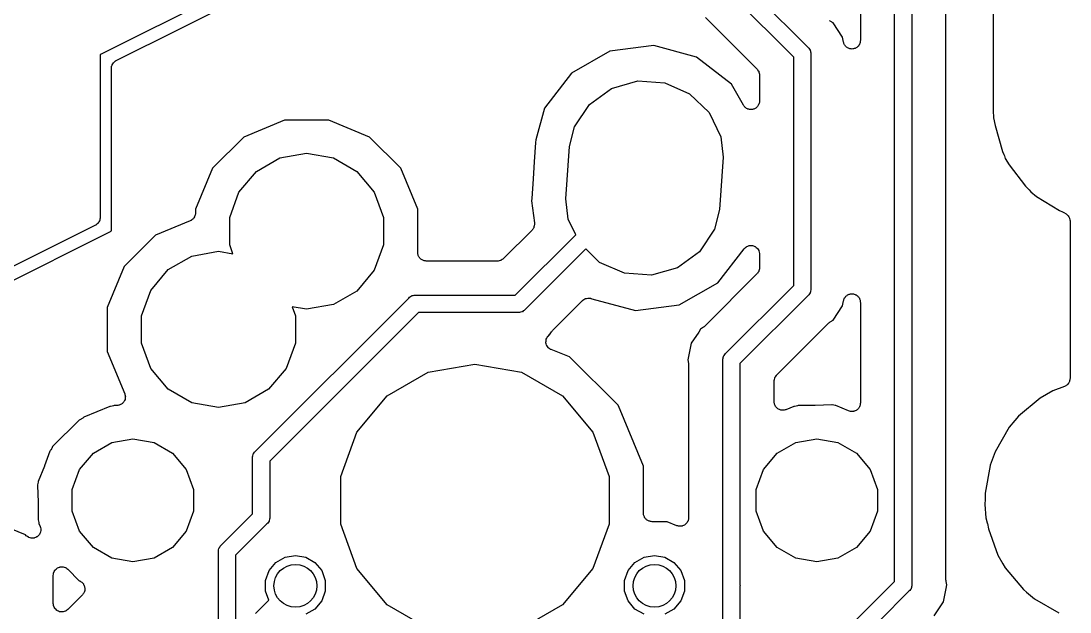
# Model space of a CAD drawing. Extents: x 240.1 to 314.9, y -176.2 to -102.8.
# Drawn here: x 299.33 to 314.91, y -150.25 to -141.47 of the extents above; entities that cross this region are included whole.
import ezdxf

# ---------------------------------------------------------------- set-up
doc = ezdxf.new("R2010")
doc.units = 0
doc.header["$MEASUREMENT"] = 0
doc.layers.add('BLACK', color=7, linetype='CONTINUOUS')

msp = doc.modelspace()

# ---------------------------------------------------------------- linework, layer by layer
at = {"layer": 'BLACK', "linetype": 'CONTINUOUS'}
for p, q in [((312.305, -149.795), (312.305, -134.582)), ((312.559, -134.535), (312.559, -149.843)), ((313.067, -149.773), (313.067, -134.604)), ((313.767, -135.2), (313.767, -142.803)), ((311.797, -136.459), (311.797, -141.756)), ((310.019, -140.859), (311.018, -141.858)), ((302.433, -141.001), (300.509, -141.963)), ((310.805, -142.005), (309.806, -141.006)), ((300.74, -142.055), (302.659, -141.096)), ((309.496, -141.414), (310.26, -142.178)), ((311.347, -141.466), (311.338, -141.457)), ((311.39, -141.494), (311.347, -141.466)), ((311.53, -141.704), (311.39, -141.494)), ((311.545, -141.781), (311.53, -141.704)), ((311.549, -141.79), (311.545, -141.781)), ((311.551, -141.8), (311.549, -141.79)), ((311.557, -141.81), (311.551, -141.8)), ((311.789, -141.8), (311.784, -141.808)), ((311.791, -141.787), (311.789, -141.8)), ((311.795, -141.776), (311.791, -141.787)), ((311.797, -141.756), (311.795, -141.766)), ((311.795, -141.766), (311.795, -141.776)), ((308.074, -141.914), (307.504, -142.241)), ((308.726, -141.831), (308.074, -141.914)), ((309.36, -142.003), (308.726, -141.831)), ((311.018, -141.858), (311.031, -141.869)), ((311.031, -141.869), (311.039, -141.884)), ((311.039, -141.884), (311.049, -141.897)), ((311.049, -141.897), (311.05, -141.903)), ((311.05, -141.903), (311.053, -141.908)), ((311.053, -141.908), (311.056, -141.924)), ((311.056, -141.924), (311.06, -141.941)), ((311.06, -141.941), (311.059, -141.957)), ((311.059, -141.957), (311.059, -145.446)), ((311.561, -141.822), (311.557, -141.81)), ((311.568, -141.829), (311.561, -141.822)), ((311.573, -141.838), (311.568, -141.829)), ((311.582, -141.846), (311.573, -141.838)), ((311.59, -141.855), (311.582, -141.846)), ((311.599, -141.86), (311.59, -141.855)), ((311.606, -141.866), (311.599, -141.86)), ((311.618, -141.87), (311.606, -141.866)), ((311.629, -141.876), (311.618, -141.87)), ((311.639, -141.878), (311.629, -141.876)), ((311.648, -141.881), (311.639, -141.878)), ((311.66, -141.881), (311.648, -141.881)), ((311.673, -141.883), (311.66, -141.881)), ((311.682, -141.881), (311.673, -141.883)), ((311.692, -141.881), (311.682, -141.881)), ((311.704, -141.877), (311.692, -141.881)), ((311.716, -141.875), (311.704, -141.877)), ((311.724, -141.87), (311.716, -141.875)), ((311.733, -141.866), (311.724, -141.87)), ((311.743, -141.858), (311.733, -141.866)), ((311.754, -141.852), (311.743, -141.858)), ((311.76, -141.844), (311.754, -141.852)), ((311.767, -141.838), (311.76, -141.844)), ((311.773, -141.827), (311.767, -141.838)), ((311.781, -141.817), (311.773, -141.827)), ((311.784, -141.808), (311.781, -141.817)), ((300.504, -141.968), (300.503, -141.97)), ((300.503, -141.97), (300.503, -144.388)), ((300.509, -141.963), (300.504, -141.966)), ((300.504, -141.966), (300.504, -141.968)), ((300.68, -142.118), (300.691, -142.103)), ((300.691, -142.103), (300.7, -142.087)), ((300.7, -142.087), (300.703, -142.084)), ((300.703, -142.084), (300.705, -142.081)), ((300.705, -142.081), (300.719, -142.07)), ((300.719, -142.07), (300.733, -142.059)), ((300.733, -142.059), (300.737, -142.057)), ((300.737, -142.057), (300.74, -142.055)), ((309.879, -142.404), (309.36, -142.003)), ((310.805, -145.399), (310.805, -142.005)), ((300.67, -142.161), (300.674, -142.143)), ((300.671, -142.165), (300.67, -142.161)), ((300.67, -142.168), (300.671, -142.165)), ((300.67, -144.58), (300.67, -142.168)), ((300.674, -142.143), (300.678, -142.125)), ((300.678, -142.125), (300.68, -142.122)), ((300.68, -142.122), (300.68, -142.118)), ((307.504, -142.241), (307.103, -142.76)), ((310.26, -142.178), (310.263, -142.182)), ((310.263, -142.182), (310.267, -142.186)), ((310.267, -142.186), (310.275, -142.2)), ((310.275, -142.2), (310.285, -142.214)), ((310.285, -142.214), (310.286, -142.219)), ((310.286, -142.219), (310.289, -142.224)), ((310.289, -142.224), (310.292, -142.24)), ((310.292, -142.24), (310.296, -142.256)), ((310.296, -142.256), (310.296, -142.262)), ((310.296, -142.262), (310.297, -142.268)), ((310.297, -142.268), (310.297, -142.656)), ((308.1, -142.467), (308.488, -142.356)), ((308.488, -142.356), (308.89, -142.384)), ((308.89, -142.384), (309.258, -142.547)), ((310.06, -142.719), (309.879, -142.404)), ((307.774, -142.705), (308.1, -142.467)), ((309.258, -142.547), (309.548, -142.827)), ((307.549, -143.039), (307.774, -142.705)), ((310.067, -142.728), (310.06, -142.719)), ((310.073, -142.738), (310.067, -142.728)), ((310.081, -142.745), (310.073, -142.738)), ((310.267, -142.738), (310.259, -142.745)), ((310.273, -142.728), (310.267, -142.738)), ((310.28, -142.72), (310.273, -142.728)), ((310.284, -142.709), (310.28, -142.72)), ((310.289, -142.7), (310.284, -142.709)), ((310.291, -142.689), (310.289, -142.7)), ((310.295, -142.679), (310.291, -142.689)), ((310.297, -142.656), (310.295, -142.667)), ((310.295, -142.667), (310.295, -142.679)), ((307.103, -142.76), (306.974, -143.234)), ((309.548, -142.827), (309.725, -143.189)), ((310.088, -142.753), (310.081, -142.745)), ((310.098, -142.759), (310.088, -142.753)), ((310.106, -142.766), (310.098, -142.759)), ((310.117, -142.77), (310.106, -142.766)), ((310.126, -142.775), (310.117, -142.77)), ((310.137, -142.777), (310.126, -142.775)), ((310.148, -142.781), (310.137, -142.777)), ((310.159, -142.781), (310.148, -142.781)), ((310.169, -142.783), (310.159, -142.781)), ((310.181, -142.781), (310.169, -142.783)), ((310.192, -142.781), (310.181, -142.781)), ((310.202, -142.777), (310.192, -142.781)), ((310.213, -142.776), (310.202, -142.777)), ((310.223, -142.77), (310.213, -142.776)), ((310.233, -142.766), (310.223, -142.77)), ((310.242, -142.759), (310.233, -142.766)), ((310.251, -142.754), (310.242, -142.759)), ((310.259, -142.745), (310.251, -142.754)), ((313.767, -142.803), (313.768, -142.807)), ((313.768, -142.807), (313.768, -142.817)), ((313.768, -142.817), (313.77, -142.826)), ((313.77, -142.826), (313.773, -142.875)), ((313.773, -142.875), (313.773, -142.876)), ((313.773, -142.876), (313.774, -142.897)), ((303.242, -142.939), (302.635, -143.19)), ((303.898, -142.939), (303.242, -142.939)), ((304.505, -143.19), (303.898, -142.939)), ((307.477, -143.332), (307.549, -143.039)), ((313.774, -142.897), (313.775, -142.905)), ((313.775, -142.905), (313.796, -143.021)), ((313.796, -143.021), (313.908, -143.406)), ((302.635, -143.19), (302.17, -143.655)), ((304.97, -143.655), (304.505, -143.19)), ((309.725, -143.189), (309.757, -143.489)), ((306.972, -143.27), (306.952, -143.56)), ((306.974, -143.234), (306.972, -143.27)), ((306.972, -143.27), (306.972, -143.27)), ((307.423, -144.111), (307.477, -143.332)), ((302.824, -143.701), (303.173, -143.499)), ((303.173, -143.499), (303.57, -143.429)), ((303.57, -143.429), (303.967, -143.499)), ((303.967, -143.499), (304.316, -143.701)), ((309.757, -143.489), (309.703, -144.268)), ((313.908, -143.406), (313.929, -143.448)), ((313.929, -143.448), (313.933, -143.46)), ((313.933, -143.46), (313.938, -143.471)), ((313.938, -143.471), (313.949, -143.511)), ((313.949, -143.511), (314.006, -143.604)), ((302.17, -143.655), (301.919, -144.262)), ((305.221, -144.262), (304.97, -143.655)), ((306.952, -143.56), (306.934, -143.813)), ((314.006, -143.604), (314.249, -143.923)), ((302.565, -144.01), (302.824, -143.701)), ((304.316, -143.701), (304.575, -144.01)), ((306.934, -143.813), (306.914, -144.103)), ((306.934, -143.813), (306.934, -143.813)), ((314.249, -143.923), (314.284, -143.955)), ((314.284, -143.955), (314.292, -143.965)), ((314.292, -143.965), (314.301, -143.974)), ((314.301, -143.974), (314.326, -144.007)), ((302.427, -144.388), (302.565, -144.01)), ((304.575, -144.01), (304.713, -144.388)), ((306.914, -144.103), (306.912, -144.139)), ((306.912, -144.139), (306.954, -144.468)), ((306.914, -144.103), (306.914, -144.103)), ((307.455, -144.411), (307.423, -144.111)), ((314.326, -144.007), (314.413, -144.073)), ((314.413, -144.073), (314.754, -144.283)), ((301.919, -144.262), (301.919, -144.319)), ((305.221, -144.907), (305.221, -144.262)), ((309.703, -144.268), (309.631, -144.561)), ((314.754, -144.283), (314.798, -144.3)), ((300.483, -144.453), (300.474, -144.469)), ((300.493, -144.438), (300.483, -144.453)), ((300.494, -144.434), (300.493, -144.438)), ((300.496, -144.431), (300.494, -144.434)), ((300.499, -144.413), (300.496, -144.431)), ((300.503, -144.395), (300.499, -144.413)), ((300.503, -144.388), (300.503, -144.391)), ((300.503, -144.391), (300.503, -144.395)), ((301.841, -144.437), (301.325, -144.65)), ((301.848, -144.432), (301.841, -144.437)), ((301.856, -144.429), (301.848, -144.432)), ((301.866, -144.42), (301.856, -144.429)), ((301.878, -144.413), (301.866, -144.42)), ((301.883, -144.406), (301.878, -144.413)), ((301.889, -144.401), (301.883, -144.406)), ((301.896, -144.389), (301.889, -144.401)), ((301.905, -144.378), (301.896, -144.389)), ((301.907, -144.37), (301.905, -144.378)), ((301.911, -144.363), (301.907, -144.37)), ((301.914, -144.349), (301.911, -144.363)), ((301.918, -144.336), (301.914, -144.349)), ((301.919, -144.319), (301.918, -144.328)), ((301.918, -144.328), (301.918, -144.336)), ((302.427, -144.792), (302.427, -144.388)), ((304.713, -144.388), (304.713, -144.792)), ((307.568, -144.643), (307.455, -144.411)), ((314.798, -144.3), (314.809, -144.307)), ((314.809, -144.307), (314.82, -144.312)), ((314.82, -144.312), (314.851, -144.331)), ((314.851, -144.331), (314.865, -144.344)), ((314.865, -144.344), (314.88, -144.357)), ((314.88, -144.357), (314.882, -144.359)), ((314.882, -144.359), (314.883, -144.36)), ((314.883, -144.36), (314.893, -144.378)), ((314.893, -144.378), (314.902, -144.395)), ((314.902, -144.395), (314.903, -144.397)), ((314.903, -144.397), (314.904, -144.4)), ((314.904, -144.4), (314.907, -144.419)), ((314.907, -144.419), (314.91, -144.438)), ((314.91, -144.438), (314.91, -146.779)), ((298.485, -145.682), (300.659, -144.596)), ((300.433, -144.501), (298.687, -145.374)), ((300.436, -144.499), (300.433, -144.501)), ((300.44, -144.498), (300.436, -144.499)), ((300.454, -144.486), (300.44, -144.498)), ((300.469, -144.475), (300.454, -144.486)), ((300.471, -144.472), (300.469, -144.475)), ((300.474, -144.469), (300.471, -144.472)), ((300.659, -144.596), (300.668, -144.588)), ((300.668, -144.588), (300.669, -144.587)), ((300.669, -144.587), (300.67, -144.58)), ((306.918, -144.574), (306.495, -144.997)), ((306.926, -144.563), (306.918, -144.574)), ((306.935, -144.553), (306.926, -144.563)), ((306.938, -144.545), (306.935, -144.553)), ((306.943, -144.538), (306.938, -144.545)), ((306.947, -144.525), (306.943, -144.538)), ((306.952, -144.512), (306.947, -144.525)), ((306.955, -144.495), (306.952, -144.504)), ((306.952, -144.504), (306.952, -144.512)), ((306.954, -144.468), (306.953, -144.482)), ((306.953, -144.482), (306.955, -144.495)), ((309.631, -144.561), (309.406, -144.895)), ((301.325, -144.65), (300.86, -145.115)), ((306.668, -145.542), (307.568, -144.643)), ((301.863, -144.959), (302.26, -144.889)), ((302.26, -144.889), (302.476, -144.928)), ((302.476, -144.928), (302.427, -144.792)), ((304.713, -144.792), (304.575, -145.17)), ((305.223, -144.918), (305.221, -144.907)), ((305.223, -144.929), (305.223, -144.918)), ((307.716, -144.854), (306.815, -145.755)), ((307.922, -145.053), (307.716, -144.854)), ((309.406, -144.895), (309.08, -145.133)), ((309.676, -145.359), (310.069, -144.85)), ((310.069, -144.85), (310.071, -144.848)), ((310.071, -144.848), (310.073, -144.846)), ((310.073, -144.846), (310.088, -144.833)), ((310.088, -144.833), (310.102, -144.82)), ((310.102, -144.82), (310.104, -144.819)), ((310.104, -144.819), (310.106, -144.817)), ((310.106, -144.817), (310.125, -144.811)), ((310.125, -144.811), (310.143, -144.803)), ((310.143, -144.803), (310.145, -144.803)), ((310.145, -144.803), (310.148, -144.802)), ((310.148, -144.802), (310.167, -144.802)), ((310.167, -144.802), (310.187, -144.802)), ((310.187, -144.802), (310.189, -144.802)), ((310.189, -144.802), (310.192, -144.802)), ((310.192, -144.802), (310.21, -144.809)), ((310.21, -144.809), (310.229, -144.815)), ((310.229, -144.815), (310.231, -144.817)), ((310.231, -144.817), (310.233, -144.817)), ((310.233, -144.817), (310.248, -144.83)), ((310.248, -144.83), (310.264, -144.842)), ((310.264, -144.842), (310.265, -144.844)), ((310.265, -144.844), (310.267, -144.846)), ((310.267, -144.846), (310.277, -144.863)), ((310.277, -144.863), (310.287, -144.879)), ((310.287, -144.879), (310.288, -144.882)), ((310.288, -144.882), (310.289, -144.884)), ((310.289, -144.884), (310.293, -144.903)), ((310.293, -144.903), (310.297, -144.922)), ((301.514, -145.161), (301.863, -144.959)), ((305.227, -144.939), (305.223, -144.929)), ((305.229, -144.95), (305.227, -144.939)), ((305.234, -144.96), (305.229, -144.95)), ((305.238, -144.97), (305.234, -144.96)), ((305.245, -144.979), (305.238, -144.97)), ((305.251, -144.989), (305.245, -144.979)), ((305.259, -144.996), (305.251, -144.989)), ((305.266, -145.004), (305.259, -144.996)), ((305.276, -145.01), (305.266, -145.004)), ((305.284, -145.017), (305.276, -145.01)), ((305.295, -145.021), (305.284, -145.017)), ((305.305, -145.026), (305.295, -145.021)), ((305.316, -145.028), (305.305, -145.026)), ((305.326, -145.032), (305.316, -145.028)), ((305.337, -145.032), (305.326, -145.032)), ((305.348, -145.034), (305.337, -145.032)), ((306.405, -145.034), (305.348, -145.034)), ((306.411, -145.033), (306.405, -145.034)), ((306.416, -145.034), (306.411, -145.033)), ((306.432, -145.029), (306.416, -145.034)), ((306.449, -145.026), (306.432, -145.029)), ((306.454, -145.024), (306.449, -145.026)), ((306.459, -145.022), (306.454, -145.024)), ((306.473, -145.013), (306.459, -145.022)), ((306.487, -145.004), (306.473, -145.013)), ((306.491, -145), (306.487, -145.004)), ((306.495, -144.997), (306.491, -145)), ((308.29, -145.216), (307.922, -145.053)), ((310.297, -144.922), (310.296, -144.925)), ((310.296, -144.925), (310.297, -144.927)), ((310.297, -144.927), (310.297, -145.136)), ((300.86, -145.115), (300.609, -145.722)), ((301.255, -145.47), (301.514, -145.161)), ((304.575, -145.17), (304.316, -145.479)), ((308.692, -145.244), (308.29, -145.216)), ((309.08, -145.133), (308.692, -145.244)), ((310.26, -145.226), (309.484, -146.002)), ((310.263, -145.221), (310.26, -145.226)), ((310.267, -145.218), (310.263, -145.221)), ((310.275, -145.204), (310.267, -145.218)), ((310.285, -145.19), (310.275, -145.204)), ((310.286, -145.185), (310.285, -145.19)), ((310.289, -145.18), (310.286, -145.185)), ((310.292, -145.163), (310.289, -145.18)), ((310.296, -145.147), (310.292, -145.163)), ((310.297, -145.136), (310.296, -145.142)), ((310.296, -145.142), (310.296, -145.147)), ((309.106, -145.686), (309.676, -145.359)), ((301.117, -145.848), (301.255, -145.47)), ((304.316, -145.479), (303.967, -145.681)), ((305.137, -145.548), (305.153, -145.545)), ((305.153, -145.545), (305.17, -145.541)), ((305.17, -145.541), (305.187, -145.542)), ((305.187, -145.542), (306.668, -145.542)), ((309.794, -146.41), (310.805, -145.399)), ((311.031, -145.535), (311.018, -145.546)), ((311.039, -145.52), (311.031, -145.535)), ((311.049, -145.506), (311.039, -145.52)), ((311.05, -145.501), (311.049, -145.506)), ((311.053, -145.496), (311.05, -145.501)), ((311.056, -145.479), (311.053, -145.496)), ((311.06, -145.463), (311.056, -145.479)), ((311.059, -145.446), (311.06, -145.463)), ((311.59, -145.549), (311.599, -145.544)), ((311.599, -145.544), (311.606, -145.538)), ((311.606, -145.538), (311.618, -145.533)), ((311.618, -145.533), (311.629, -145.527)), ((311.629, -145.527), (311.639, -145.526)), ((311.639, -145.526), (311.648, -145.523)), ((311.648, -145.523), (311.66, -145.523)), ((311.66, -145.523), (311.673, -145.521)), ((311.673, -145.521), (311.682, -145.523)), ((311.682, -145.523), (311.692, -145.523)), ((311.692, -145.523), (311.704, -145.527)), ((311.704, -145.527), (311.716, -145.529)), ((311.716, -145.529), (311.724, -145.534)), ((311.724, -145.534), (311.733, -145.538)), ((311.733, -145.538), (311.743, -145.546)), ((302.809, -147.861), (305.087, -145.583)), ((303.967, -145.681), (303.57, -145.751)), ((305.087, -145.583), (305.098, -145.57)), ((305.098, -145.57), (305.113, -145.562)), ((305.113, -145.562), (305.126, -145.552)), ((305.126, -145.552), (305.132, -145.551)), ((305.132, -145.551), (305.137, -145.548)), ((307.223, -146.065), (307.668, -145.62)), ((307.668, -145.62), (307.671, -145.618)), ((307.671, -145.618), (307.673, -145.616)), ((307.673, -145.616), (307.689, -145.605)), ((307.689, -145.605), (307.704, -145.594)), ((307.704, -145.594), (307.707, -145.594)), ((307.707, -145.594), (307.71, -145.592)), ((307.71, -145.592), (307.729, -145.588)), ((307.729, -145.588), (307.747, -145.583)), ((307.747, -145.583), (307.75, -145.583)), ((307.75, -145.583), (307.753, -145.583)), ((307.753, -145.583), (307.772, -145.585)), ((307.772, -145.585), (307.791, -145.587)), ((307.791, -145.587), (307.794, -145.588)), ((307.794, -145.588), (307.797, -145.589)), ((307.797, -145.589), (307.805, -145.593)), ((307.805, -145.593), (308.454, -145.769)), ((308.454, -145.769), (309.106, -145.686)), ((311.018, -145.546), (310.007, -146.556)), ((311.39, -145.91), (311.53, -145.7)), ((311.53, -145.7), (311.545, -145.623)), ((311.545, -145.623), (311.549, -145.614)), ((311.549, -145.614), (311.551, -145.604)), ((311.551, -145.604), (311.557, -145.593)), ((311.557, -145.593), (311.561, -145.582)), ((311.561, -145.582), (311.568, -145.574)), ((311.568, -145.574), (311.573, -145.566)), ((311.573, -145.566), (311.582, -145.558)), ((311.582, -145.558), (311.59, -145.549)), ((311.743, -145.546), (311.754, -145.552)), ((311.754, -145.552), (311.76, -145.56)), ((311.76, -145.56), (311.767, -145.566)), ((311.767, -145.566), (311.773, -145.577)), ((311.773, -145.577), (311.781, -145.587)), ((311.781, -145.587), (311.784, -145.596)), ((311.784, -145.596), (311.789, -145.604)), ((311.789, -145.604), (311.791, -145.616)), ((311.791, -145.616), (311.795, -145.628)), ((311.795, -145.628), (311.795, -145.638)), ((311.795, -145.638), (311.797, -145.648)), ((311.797, -145.648), (311.797, -147.143)), ((300.609, -145.722), (300.609, -146.378)), ((301.117, -146.252), (301.117, -145.848)), ((305.234, -145.796), (303.022, -148.008)), ((303.57, -145.751), (303.353, -145.712)), ((303.353, -145.712), (303.403, -145.848)), ((303.403, -145.848), (303.403, -146.252)), ((306.715, -145.796), (305.234, -145.796)), ((306.732, -145.797), (306.715, -145.796)), ((306.748, -145.793), (306.732, -145.797)), ((306.765, -145.79), (306.748, -145.793)), ((306.77, -145.787), (306.765, -145.79)), ((306.775, -145.786), (306.77, -145.787)), ((306.789, -145.776), (306.775, -145.786)), ((306.804, -145.768), (306.789, -145.776)), ((306.815, -145.755), (306.804, -145.768)), ((309.474, -146.009), (309.465, -146.018)), ((309.484, -146.002), (309.474, -146.009)), ((310.552, -146.73), (311.328, -145.954)), ((311.328, -145.954), (311.338, -145.947)), ((311.338, -145.947), (311.347, -145.938)), ((311.347, -145.938), (311.39, -145.91)), ((307.136, -146.181), (307.143, -146.164)), ((307.143, -146.164), (307.146, -146.161)), ((307.146, -146.161), (307.148, -146.157)), ((307.148, -146.157), (307.161, -146.145)), ((307.161, -146.145), (307.172, -146.132)), ((307.172, -146.132), (307.176, -146.129)), ((307.176, -146.129), (307.178, -146.128)), ((307.178, -146.128), (307.207, -146.084)), ((307.207, -146.084), (307.216, -146.075)), ((307.216, -146.075), (307.223, -146.065)), ((309.394, -146.089), (309.282, -146.256)), ((309.422, -146.046), (309.394, -146.089)), ((309.394, -146.089), (309.394, -146.089)), ((309.465, -146.018), (309.422, -146.046)), ((301.255, -146.63), (301.117, -146.252)), ((303.403, -146.252), (303.265, -146.63)), ((307.124, -146.24), (307.126, -146.223)), ((307.125, -146.245), (307.124, -146.24)), ((307.125, -146.249), (307.125, -146.245)), ((307.13, -146.266), (307.125, -146.249)), ((307.126, -146.205), (307.128, -146.201)), ((307.126, -146.223), (307.126, -146.205)), ((307.128, -146.196), (307.136, -146.181)), ((307.128, -146.201), (307.128, -146.196)), ((307.134, -146.283), (307.13, -146.266)), ((307.137, -146.287), (307.134, -146.283)), ((307.138, -146.291), (307.137, -146.287)), ((307.149, -146.305), (307.138, -146.291)), ((307.159, -146.32), (307.149, -146.305)), ((307.162, -146.322), (307.159, -146.32)), ((307.165, -146.326), (307.162, -146.322)), ((309.282, -146.256), (309.233, -146.504)), ((300.609, -146.378), (300.869, -147.005)), ((307.18, -146.335), (307.165, -146.326)), ((307.194, -146.346), (307.18, -146.335)), ((307.199, -146.347), (307.194, -146.346)), ((307.203, -146.349), (307.199, -146.347)), ((307.474, -146.459), (307.203, -146.349)), ((307.48, -146.463), (307.474, -146.459)), ((307.482, -146.464), (307.48, -146.463)), ((308.196, -147.178), (307.482, -146.464)), ((309.752, -146.493), (309.756, -146.476)), ((309.756, -146.476), (309.759, -146.46)), ((309.759, -146.46), (309.762, -146.455)), ((309.762, -146.455), (309.763, -146.449)), ((309.763, -146.449), (309.773, -146.435)), ((309.773, -146.435), (309.781, -146.421)), ((309.781, -146.421), (309.794, -146.41)), ((301.514, -146.939), (301.255, -146.63)), ((303.265, -146.63), (303.006, -146.939)), ((305.378, -146.687), (306.07, -146.565)), ((306.07, -146.565), (306.762, -146.687)), ((309.233, -146.504), (309.243, -146.554)), ((309.243, -146.554), (309.243, -146.567)), ((309.243, -146.567), (309.245, -146.579)), ((309.245, -146.579), (309.245, -148.849)), ((309.753, -146.509), (309.752, -146.493)), ((309.753, -149.854), (309.753, -146.509)), ((310.007, -146.556), (310.007, -149.843)), ((304.769, -147.039), (305.378, -146.687)), ((306.762, -146.687), (307.371, -147.039)), ((310.52, -146.792), (310.523, -146.776)), ((310.523, -146.776), (310.525, -146.771)), ((310.525, -146.771), (310.527, -146.766)), ((310.527, -146.766), (310.536, -146.752)), ((310.536, -146.752), (310.545, -146.738)), ((310.545, -146.738), (310.549, -146.734)), ((310.549, -146.734), (310.552, -146.73)), ((314.91, -146.779), (314.908, -146.79)), ((314.908, -146.79), (314.908, -146.801)), ((301.863, -147.141), (301.514, -146.939)), ((303.006, -146.939), (302.657, -147.141)), ((310.515, -146.808), (310.52, -146.792)), ((310.516, -146.814), (310.515, -146.808)), ((310.515, -146.819), (310.516, -146.814)), ((310.515, -147.126), (310.515, -146.819)), ((314.826, -146.899), (314.653, -146.962)), ((314.836, -146.893), (314.826, -146.899)), ((314.847, -146.889), (314.836, -146.893)), ((314.855, -146.882), (314.847, -146.889)), ((314.865, -146.877), (314.855, -146.882)), ((314.872, -146.868), (314.865, -146.877)), ((314.88, -146.861), (314.872, -146.868)), ((314.886, -146.851), (314.88, -146.861)), ((314.893, -146.843), (314.886, -146.851)), ((314.897, -146.832), (314.893, -146.843)), ((314.902, -146.823), (314.897, -146.832)), ((314.904, -146.812), (314.902, -146.823)), ((314.908, -146.801), (314.904, -146.812)), ((300.873, -147.092), (300.866, -147.105)), ((300.869, -147.005), (300.872, -147.019)), ((300.872, -147.019), (300.876, -147.032)), ((300.874, -147.084), (300.873, -147.092)), ((300.876, -147.076), (300.874, -147.084)), ((300.876, -147.032), (300.876, -147.04)), ((300.876, -147.04), (300.878, -147.049)), ((300.878, -147.049), (300.876, -147.062)), ((300.876, -147.062), (300.876, -147.076)), ((304.317, -147.578), (304.769, -147.039)), ((307.371, -147.039), (307.823, -147.578)), ((314.466, -147.07), (314.145, -147.339)), ((314.653, -146.962), (314.466, -147.07)), ((300.648, -147.194), (300.261, -147.355)), ((300.659, -147.194), (300.648, -147.194)), ((300.68, -147.189), (300.659, -147.194)), ((300.659, -147.194), (300.659, -147.194)), ((300.659, -147.194), (300.659, -147.194)), ((300.702, -147.184), (300.68, -147.189)), ((300.71, -147.181), (300.702, -147.184)), ((300.702, -147.184), (300.702, -147.184)), ((300.702, -147.184), (300.702, -147.184)), ((300.751, -147.181), (300.71, -147.181)), ((300.765, -147.179), (300.751, -147.181)), ((300.779, -147.178), (300.765, -147.179)), ((300.787, -147.175), (300.779, -147.178)), ((300.795, -147.173), (300.787, -147.175)), ((300.807, -147.167), (300.795, -147.173)), ((300.82, -147.161), (300.807, -147.167)), ((300.826, -147.156), (300.82, -147.161)), ((300.833, -147.151), (300.826, -147.156)), ((300.842, -147.141), (300.833, -147.151)), ((300.852, -147.131), (300.842, -147.141)), ((300.856, -147.124), (300.852, -147.131)), ((300.861, -147.118), (300.856, -147.124)), ((300.866, -147.105), (300.861, -147.118)), ((302.26, -147.211), (301.863, -147.141)), ((302.657, -147.141), (302.26, -147.211)), ((308.197, -147.18), (308.196, -147.178)), ((308.201, -147.187), (308.197, -147.18)), ((308.572, -148.081), (308.201, -147.187)), ((310.517, -147.139), (310.515, -147.126)), ((310.518, -147.153), (310.517, -147.139)), ((310.521, -147.161), (310.518, -147.153)), ((310.523, -147.169), (310.521, -147.161)), ((310.53, -147.181), (310.523, -147.169)), ((310.535, -147.194), (310.53, -147.181)), ((310.541, -147.2), (310.535, -147.194)), ((310.545, -147.207), (310.541, -147.2)), ((310.555, -147.216), (310.545, -147.207)), ((310.565, -147.226), (310.555, -147.216)), ((310.572, -147.23), (310.565, -147.226)), ((310.578, -147.236), (310.572, -147.23)), ((310.592, -147.24), (310.578, -147.236)), ((310.604, -147.247), (310.592, -147.24)), ((310.612, -147.248), (310.604, -147.247)), ((310.62, -147.251), (310.612, -147.248)), ((310.634, -147.251), (310.62, -147.251)), ((310.648, -147.252), (310.634, -147.251)), ((310.656, -147.251), (310.648, -147.252)), ((310.664, -147.251), (310.656, -147.251)), ((310.677, -147.246), (310.664, -147.251)), ((310.691, -147.243), (310.677, -147.246)), ((310.808, -147.194), (310.691, -147.243)), ((310.819, -147.194), (310.808, -147.194)), ((310.84, -147.189), (310.819, -147.194)), ((310.819, -147.194), (310.819, -147.194)), ((310.819, -147.194), (310.819, -147.194)), ((310.862, -147.184), (310.84, -147.189)), ((310.87, -147.181), (310.862, -147.184)), ((310.862, -147.184), (310.862, -147.184)), ((310.862, -147.184), (310.862, -147.184)), ((311.118, -147.181), (310.87, -147.181)), ((311.12, -147.181), (311.118, -147.181)), ((311.123, -147.181), (311.12, -147.181)), ((311.371, -147.171), (311.123, -147.181)), ((311.379, -147.173), (311.371, -147.171)), ((311.4, -147.177), (311.379, -147.173)), ((311.379, -147.173), (311.379, -147.173)), ((311.379, -147.173), (311.379, -147.173)), ((311.422, -147.181), (311.4, -147.177)), ((311.43, -147.181), (311.422, -147.181)), ((311.422, -147.181), (311.422, -147.181)), ((311.422, -147.181), (311.422, -147.181)), ((311.621, -147.26), (311.43, -147.181)), ((311.72, -147.258), (311.708, -147.264)), ((311.733, -147.253), (311.72, -147.258)), ((311.74, -147.248), (311.733, -147.253)), ((311.747, -147.244), (311.74, -147.248)), ((311.757, -147.233), (311.747, -147.244)), ((311.767, -147.225), (311.757, -147.233)), ((311.771, -147.217), (311.767, -147.225)), ((311.777, -147.211), (311.771, -147.217)), ((311.782, -147.198), (311.777, -147.211)), ((311.789, -147.186), (311.782, -147.198)), ((311.791, -147.178), (311.789, -147.186)), ((311.794, -147.17), (311.791, -147.178)), ((311.797, -147.143), (311.794, -147.157)), ((311.794, -147.157), (311.794, -147.17)), ((300.192, -147.396), (299.796, -147.792)), ((300.219, -147.384), (300.192, -147.396)), ((300.227, -147.379), (300.219, -147.384)), ((300.237, -147.375), (300.227, -147.379)), ((300.246, -147.367), (300.237, -147.375)), ((300.256, -147.361), (300.246, -147.367)), ((300.261, -147.355), (300.256, -147.361)), ((311.635, -147.263), (311.621, -147.26)), ((311.648, -147.268), (311.635, -147.263)), ((311.656, -147.268), (311.648, -147.268)), ((311.664, -147.27), (311.656, -147.268)), ((311.678, -147.268), (311.664, -147.27)), ((311.692, -147.268), (311.678, -147.268)), ((311.7, -147.265), (311.692, -147.268)), ((311.708, -147.264), (311.7, -147.265)), ((314.09, -147.405), (314.006, -147.504)), ((314.145, -147.339), (314.09, -147.405)), ((314.09, -147.405), (314.09, -147.405)), ((314.006, -147.504), (313.797, -147.867)), ((300.677, -147.73), (300.99, -147.675)), ((300.99, -147.675), (301.303, -147.73)), ((304.076, -148.238), (304.317, -147.578)), ((307.823, -147.578), (308.064, -148.238)), ((310.837, -147.73), (311.15, -147.675)), ((311.15, -147.675), (311.463, -147.73)), ((299.757, -147.859), (299.678, -148.076)), ((299.761, -147.856), (299.757, -147.859)), ((299.767, -147.846), (299.761, -147.856)), ((299.775, -147.837), (299.767, -147.846)), ((299.779, -147.827), (299.775, -147.837)), ((299.784, -147.819), (299.779, -147.827)), ((299.796, -147.792), (299.784, -147.819)), ((300.402, -147.889), (300.677, -147.73)), ((301.303, -147.73), (301.578, -147.889)), ((302.788, -147.887), (302.796, -147.872)), ((302.796, -147.872), (302.809, -147.861)), ((310.562, -147.889), (310.837, -147.73)), ((311.463, -147.73), (311.738, -147.889)), ((313.797, -147.867), (313.723, -148.069)), ((300.198, -148.133), (300.402, -147.889)), ((301.578, -147.889), (301.782, -148.133)), ((302.767, -147.944), (302.771, -147.927)), ((302.768, -147.961), (302.767, -147.944)), ((302.768, -148.791), (302.768, -147.961)), ((302.771, -147.927), (302.774, -147.911)), ((302.774, -147.911), (302.777, -147.906)), ((302.777, -147.906), (302.778, -147.9)), ((302.778, -147.9), (302.788, -147.887)), ((303.022, -148.008), (303.022, -148.838)), ((310.358, -148.133), (310.562, -147.889)), ((311.738, -147.889), (311.942, -148.133)), ((299.676, -148.081), (299.581, -148.31)), ((299.677, -148.078), (299.676, -148.081)), ((299.678, -148.076), (299.677, -148.078)), ((300.089, -148.431), (300.198, -148.133)), ((301.782, -148.133), (301.891, -148.431)), ((308.572, -148.579), (308.572, -148.081)), ((310.249, -148.431), (310.358, -148.133)), ((311.942, -148.133), (312.051, -148.431)), ((313.723, -148.07), (313.65, -148.482)), ((313.723, -148.069), (313.723, -148.069)), ((313.723, -148.069), (313.723, -148.07)), ((299.577, -148.34), (299.573, -148.361)), ((299.581, -148.318), (299.577, -148.34)), ((299.581, -148.31), (299.581, -148.318)), ((299.581, -148.318), (299.581, -148.318)), ((299.581, -148.318), (299.581, -148.318)), ((304.076, -148.942), (304.076, -148.238)), ((308.064, -148.238), (308.064, -148.942)), ((299.573, -148.361), (299.571, -148.369)), ((299.571, -148.369), (299.581, -148.617)), ((299.573, -148.361), (299.573, -148.361)), ((299.573, -148.361), (299.573, -148.361)), ((300.089, -148.749), (300.089, -148.431)), ((301.891, -148.431), (301.891, -148.749)), ((310.249, -148.749), (310.249, -148.431)), ((312.051, -148.431), (312.051, -148.749)), ((313.65, -148.482), (313.65, -148.561)), ((299.581, -148.617), (299.581, -148.62)), ((299.581, -148.62), (299.581, -148.622)), ((299.581, -148.622), (299.581, -148.87)), ((308.572, -148.58), (308.572, -148.579)), ((308.574, -148.782), (308.572, -148.58)), ((308.572, -148.58), (308.572, -148.58)), ((313.65, -148.572), (313.643, -148.65)), ((313.643, -148.65), (313.66, -148.848)), ((313.65, -148.561), (313.649, -148.566)), ((313.649, -148.566), (313.65, -148.572)), ((300.198, -149.047), (300.089, -148.749)), ((301.891, -148.749), (301.782, -149.047)), ((302.301, -149.258), (302.768, -148.791)), ((308.575, -148.792), (308.574, -148.782)), ((308.575, -148.803), (308.575, -148.792)), ((308.579, -148.813), (308.575, -148.803)), ((308.582, -148.825), (308.579, -148.813)), ((310.358, -149.047), (310.249, -148.749)), ((312.051, -148.749), (311.942, -149.047)), ((299.393, -149.103), (299.042, -148.957)), ((299.581, -148.87), (299.584, -148.878)), ((299.584, -148.878), (299.584, -148.878)), ((299.584, -148.878), (299.584, -148.878)), ((299.584, -148.878), (299.589, -148.9)), ((299.589, -148.9), (299.594, -148.921)), ((299.594, -148.921), (299.594, -148.921)), ((299.594, -148.921), (299.594, -148.921)), ((299.594, -148.921), (299.594, -148.932)), ((299.594, -148.932), (299.613, -148.978)), ((302.981, -148.938), (302.514, -149.405)), ((302.994, -148.927), (302.981, -148.938)), ((303.002, -148.912), (302.994, -148.927)), ((303.012, -148.899), (303.002, -148.912)), ((303.013, -148.893), (303.012, -148.899)), ((303.016, -148.888), (303.013, -148.893)), ((303.019, -148.872), (303.016, -148.888)), ((303.023, -148.855), (303.019, -148.872)), ((303.022, -148.838), (303.023, -148.855)), ((304.317, -149.602), (304.076, -148.942)), ((308.064, -148.942), (307.823, -149.602)), ((308.587, -148.834), (308.582, -148.825)), ((308.591, -148.844), (308.587, -148.834)), ((308.598, -148.853), (308.591, -148.844)), ((308.604, -148.863), (308.598, -148.853)), ((308.612, -148.87), (308.604, -148.863)), ((308.619, -148.878), (308.612, -148.87)), ((308.629, -148.884), (308.619, -148.878)), ((308.638, -148.891), (308.629, -148.884)), ((308.648, -148.895), (308.638, -148.891)), ((308.657, -148.9), (308.648, -148.895)), ((308.669, -148.902), (308.657, -148.9)), ((308.68, -148.906), (308.669, -148.902)), ((308.69, -148.906), (308.68, -148.906)), ((308.701, -148.907), (308.69, -148.906)), ((308.926, -148.907), (308.701, -148.907)), ((309.069, -148.967), (308.926, -148.907)), ((309.083, -148.97), (309.069, -148.967)), ((309.096, -148.974), (309.083, -148.97)), ((309.148, -148.972), (309.14, -148.974)), ((309.156, -148.97), (309.148, -148.972)), ((309.168, -148.964), (309.156, -148.97)), ((309.181, -148.959), (309.168, -148.964)), ((309.188, -148.954), (309.181, -148.959)), ((309.195, -148.95), (309.188, -148.954)), ((309.205, -148.94), (309.195, -148.95)), ((309.215, -148.931), (309.205, -148.94)), ((309.219, -148.924), (309.215, -148.931)), ((309.225, -148.918), (309.219, -148.924)), ((309.23, -148.905), (309.225, -148.918)), ((309.237, -148.893), (309.23, -148.905)), ((309.239, -148.885), (309.237, -148.893)), ((309.242, -148.877), (309.239, -148.885)), ((309.243, -148.863), (309.242, -148.877)), ((309.245, -148.849), (309.243, -148.863)), ((313.66, -148.848), (313.681, -148.924)), ((313.681, -148.924), (313.681, -148.929)), ((313.681, -148.929), (313.683, -148.935)), ((313.683, -148.935), (313.697, -149.012)), ((299.406, -149.116), (299.393, -149.103)), ((299.422, -149.127), (299.406, -149.116)), ((299.437, -149.139), (299.422, -149.127)), ((299.582, -149.117), (299.569, -149.13)), ((299.597, -149.103), (299.582, -149.117)), ((299.598, -149.101), (299.597, -149.103)), ((299.6, -149.099), (299.598, -149.101)), ((299.608, -149.082), (299.6, -149.099)), ((299.617, -149.064), (299.608, -149.082)), ((299.613, -148.978), (299.617, -148.996)), ((299.617, -148.996), (299.622, -149.015)), ((299.619, -149.059), (299.617, -149.062)), ((299.617, -149.062), (299.617, -149.064)), ((299.62, -149.04), (299.619, -149.059)), ((299.623, -149.021), (299.62, -149.04)), ((299.622, -149.015), (299.622, -149.018)), ((299.622, -149.018), (299.623, -149.021)), ((300.402, -149.291), (300.198, -149.047)), ((301.782, -149.047), (301.578, -149.291)), ((309.104, -148.974), (309.096, -148.974)), ((309.112, -148.976), (309.104, -148.974)), ((309.126, -148.974), (309.112, -148.976)), ((309.14, -148.974), (309.126, -148.974)), ((310.562, -149.291), (310.358, -149.047)), ((311.942, -149.047), (311.738, -149.291)), ((313.697, -149.012), (313.84, -149.405)), ((299.44, -149.14), (299.437, -149.139)), ((299.442, -149.141), (299.44, -149.14)), ((299.461, -149.146), (299.442, -149.141)), ((299.479, -149.152), (299.461, -149.146)), ((299.482, -149.152), (299.479, -149.152)), ((299.485, -149.153), (299.482, -149.152)), ((299.504, -149.151), (299.485, -149.153)), ((299.523, -149.15), (299.504, -149.151)), ((299.526, -149.149), (299.523, -149.15)), ((299.529, -149.149), (299.526, -149.149)), ((299.546, -149.141), (299.529, -149.149)), ((299.564, -149.133), (299.546, -149.141)), ((299.566, -149.131), (299.564, -149.133)), ((299.569, -149.13), (299.566, -149.131)), ((302.27, -149.298), (302.28, -149.284)), ((302.28, -149.284), (302.288, -149.269)), ((302.288, -149.269), (302.301, -149.258)), ((300.677, -149.45), (300.402, -149.291)), ((301.578, -149.291), (301.303, -149.45)), ((302.259, -149.341), (302.263, -149.325)), ((302.26, -149.358), (302.259, -149.341)), ((302.26, -152.961), (302.26, -149.358)), ((302.263, -149.325), (302.266, -149.308)), ((302.266, -149.308), (302.269, -149.303)), ((302.269, -149.303), (302.27, -149.298)), ((302.514, -149.405), (302.514, -153.01)), ((303.113, -149.514), (303.249, -149.436)), ((303.249, -149.436), (303.403, -149.409)), ((303.403, -149.409), (303.557, -149.436)), ((303.557, -149.436), (303.693, -149.514)), ((308.447, -149.514), (308.583, -149.436)), ((308.583, -149.436), (308.737, -149.409)), ((308.737, -149.409), (308.891, -149.436)), ((308.891, -149.436), (309.027, -149.514)), ((310.837, -149.45), (310.562, -149.291)), ((311.738, -149.291), (311.463, -149.45)), ((313.84, -149.405), (313.913, -149.532)), ((299.865, -149.598), (299.869, -149.595)), ((299.869, -149.595), (299.885, -149.589)), ((299.885, -149.589), (299.9, -149.582)), ((299.9, -149.582), (299.905, -149.581)), ((299.905, -149.581), (299.91, -149.58)), ((299.91, -149.58), (299.927, -149.58)), ((299.927, -149.58), (299.944, -149.578)), ((299.944, -149.578), (299.949, -149.58)), ((299.949, -149.58), (299.955, -149.58)), ((299.955, -149.58), (299.97, -149.585)), ((299.97, -149.585), (299.986, -149.589)), ((299.986, -149.589), (299.991, -149.593)), ((299.991, -149.593), (299.996, -149.595)), ((299.996, -149.595), (300.009, -149.605)), ((300.99, -149.505), (300.677, -149.45)), ((301.303, -149.45), (300.99, -149.505)), ((303.012, -149.634), (303.113, -149.514)), ((303.693, -149.514), (303.794, -149.634)), ((308.346, -149.634), (308.447, -149.514)), ((309.027, -149.514), (309.128, -149.634)), ((311.15, -149.505), (310.837, -149.45)), ((311.463, -149.45), (311.15, -149.505)), ((313.913, -149.532), (313.948, -149.592)), ((313.948, -149.592), (314.217, -149.913)), ((299.805, -149.705), (299.808, -149.688)), ((299.805, -150.122), (299.805, -149.705)), ((299.808, -149.688), (299.81, -149.672)), ((299.81, -149.672), (299.812, -149.667)), ((299.812, -149.667), (299.813, -149.661)), ((299.813, -149.661), (299.821, -149.647)), ((299.821, -149.647), (299.828, -149.632)), ((299.828, -149.632), (299.832, -149.628)), ((299.832, -149.628), (299.835, -149.623)), ((299.835, -149.623), (299.848, -149.612)), ((299.848, -149.612), (299.86, -149.601)), ((299.86, -149.601), (299.865, -149.598)), ((300.009, -149.605), (300.022, -149.615)), ((300.022, -149.615), (300.192, -149.784)), ((302.958, -149.782), (303.012, -149.634)), ((303.794, -149.634), (303.847, -149.782)), ((304.769, -150.141), (304.317, -149.602)), ((307.823, -149.602), (307.371, -150.141)), ((308.292, -149.782), (308.346, -149.634)), ((309.128, -149.634), (309.181, -149.782)), ((300.192, -149.784), (300.199, -149.787)), ((300.199, -149.787), (300.21, -149.795)), ((300.21, -149.795), (300.223, -149.8)), ((300.223, -149.8), (300.229, -149.806)), ((300.229, -149.806), (300.236, -149.811)), ((300.236, -149.811), (300.244, -149.822)), ((300.244, -149.822), (300.254, -149.832)), ((300.254, -149.832), (300.258, -149.839)), ((300.258, -149.839), (300.263, -149.846)), ((300.263, -149.846), (300.267, -149.859)), ((300.267, -149.859), (300.273, -149.872)), ((300.273, -149.872), (300.273, -149.88)), ((300.273, -149.88), (300.276, -149.888)), ((300.276, -149.888), (300.275, -149.902)), ((300.275, -149.902), (300.277, -149.916)), ((302.958, -149.938), (302.958, -149.782)), ((303.847, -149.782), (303.847, -149.938)), ((308.292, -149.938), (308.292, -149.782)), ((309.181, -149.782), (309.181, -149.938)), ((309.752, -149.871), (309.753, -149.854)), ((309.753, -149.877), (309.752, -149.871)), ((309.753, -151.886), (309.753, -149.877)), ((310.007, -149.843), (310.008, -149.849)), ((310.008, -149.849), (310.007, -149.866)), ((310.007, -149.866), (310.007, -151.839)), ((311.894, -150.207), (312.305, -149.795)), ((312.549, -149.903), (312.539, -149.916)), ((312.55, -149.897), (312.549, -149.903)), ((312.553, -149.892), (312.55, -149.897)), ((312.556, -149.876), (312.553, -149.892)), ((312.56, -149.859), (312.556, -149.876)), ((312.559, -149.843), (312.56, -149.859)), ((313.03, -150.096), (313.069, -149.898)), ((313.069, -149.785), (313.067, -149.773)), ((313.069, -149.798), (313.069, -149.785)), ((313.079, -149.848), (313.069, -149.798)), ((313.069, -149.898), (313.079, -149.848)), ((313.069, -149.898), (313.069, -149.898)), ((300.24, -149.994), (300.022, -150.212)), ((300.248, -149.983), (300.24, -149.994)), ((300.257, -149.973), (300.248, -149.983)), ((300.26, -149.965), (300.257, -149.973)), ((300.265, -149.958), (300.26, -149.965)), ((300.269, -149.945), (300.265, -149.958)), ((300.274, -149.932), (300.269, -149.945)), ((300.277, -149.916), (300.274, -149.924)), ((300.274, -149.924), (300.274, -149.932)), ((303.008, -150.075), (302.958, -149.938)), ((303.847, -149.938), (303.794, -150.086)), ((308.346, -150.086), (308.292, -149.938)), ((309.181, -149.938), (309.128, -150.086)), ((312.518, -149.942), (312.073, -150.386)), ((312.531, -149.931), (312.518, -149.942)), ((312.539, -149.916), (312.531, -149.931)), ((314.217, -149.913), (314.264, -149.953)), ((314.264, -149.953), (314.264, -149.953)), ((314.264, -149.953), (314.382, -150.052)), ((314.382, -150.052), (314.745, -150.261)), ((299.808, -150.138), (299.805, -150.122)), ((299.81, -150.155), (299.808, -150.138)), ((299.812, -150.16), (299.81, -150.155)), ((299.813, -150.165), (299.812, -150.16)), ((299.821, -150.18), (299.813, -150.165)), ((299.828, -150.195), (299.821, -150.18)), ((299.832, -150.199), (299.828, -150.195)), ((299.835, -150.204), (299.832, -150.199)), ((299.848, -150.214), (299.835, -150.204)), ((299.86, -150.226), (299.848, -150.214)), ((300.022, -150.212), (300.009, -150.221)), ((302.809, -150.274), (303.008, -150.075)), ((303.693, -150.206), (303.557, -150.284)), ((303.794, -150.086), (303.693, -150.206)), ((305.378, -150.493), (304.769, -150.141)), ((307.371, -150.141), (306.762, -150.493)), ((308.447, -150.206), (308.346, -150.086)), ((308.583, -150.284), (308.447, -150.206)), ((309.027, -150.206), (308.891, -150.284)), ((309.128, -150.086), (309.027, -150.206)), ((311.64, -150.46), (311.894, -150.207)), ((311.894, -150.207), (311.894, -150.207)), ((312.89, -150.306), (313.03, -150.096)), ((299.865, -150.228), (299.86, -150.226)), ((299.869, -150.232), (299.865, -150.228)), ((299.885, -150.238), (299.869, -150.232)), ((299.9, -150.245), (299.885, -150.238)), ((299.905, -150.245), (299.9, -150.245)), ((299.91, -150.247), (299.905, -150.245)), ((299.927, -150.247), (299.91, -150.247)), ((299.944, -150.249), (299.927, -150.247)), ((299.949, -150.247), (299.944, -150.249)), ((299.955, -150.247), (299.949, -150.247)), ((299.97, -150.241), (299.955, -150.247)), ((299.986, -150.237), (299.97, -150.241)), ((299.991, -150.234), (299.986, -150.237)), ((299.996, -150.232), (299.991, -150.234)), ((300.009, -150.221), (299.996, -150.232))]:
    msp.add_line(p, q, dxfattribs=at)
at = {"layer": 'BLACK'}
for centre in [(303.403, -149.86), (308.737, -149.86)]:
    msp.add_circle(centre, 0.318, dxfattribs=at)

doc.saveas('drawing.dxf')
